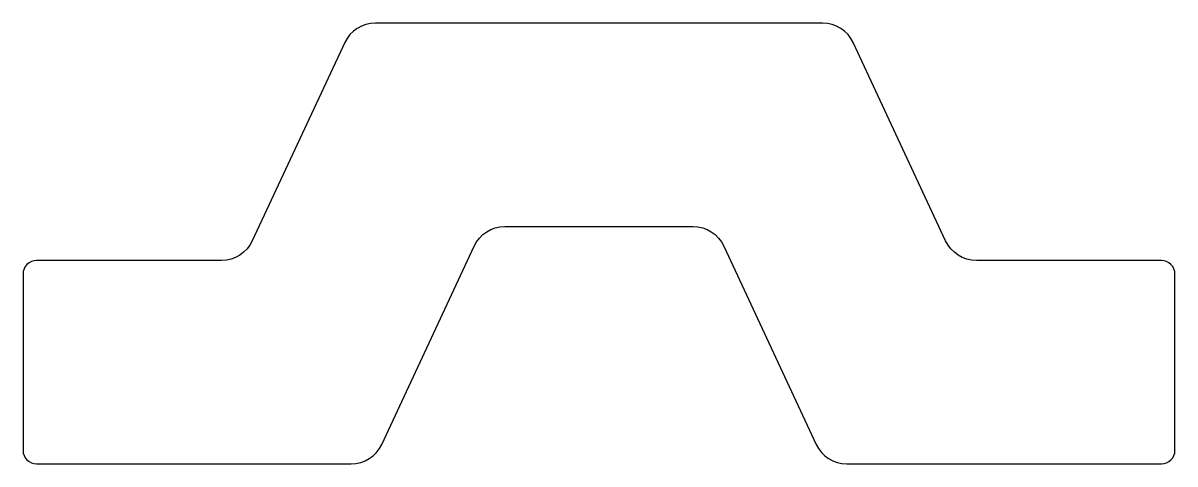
# Model space of a CAD drawing. Extents: x 355.2 to 372.2, y 221.3 to 227.8.
import ezdxf

# ---------------------------------------------------------------- set-up
doc = ezdxf.new("R2010")
doc.units = 0
doc.header["$LTSCALE"] = 15
doc.layers.get('0').update_dxf_attribs({"linetype": 'CONTINUOUS'})

msp = doc.modelspace()

# ---------------------------------------------------------------- linework, layer by layer
at = {"linetype": 'CONTINUOUS'}
msp.add_lwpolyline([(358.553, 224.587, -0.291473), (358.1, 224.299), (355.369, 224.299, 0.414214), (355.169, 224.099), (355.169, 221.499, 0.414214), (355.369, 221.299), (360.011, 221.299, 0.291473), (360.464, 221.587), (361.827, 224.51, -0.291473), (362.28, 224.799), (365.058, 224.799, -0.291473), (365.511, 224.51), (366.874, 221.587, 0.291473), (367.327, 221.299), (371.969, 221.299, 0.414214), (372.169, 221.499), (372.169, 224.099, 0.414214), (371.969, 224.299), (369.238, 224.299, -0.291473), (368.785, 224.587), (367.422, 227.51, 0.291473), (366.969, 227.799), (360.369, 227.799, 0.291473), (359.916, 227.51), (358.553, 224.587)], format="xyb", dxfattribs=at)

doc.saveas('drawing.dxf')
